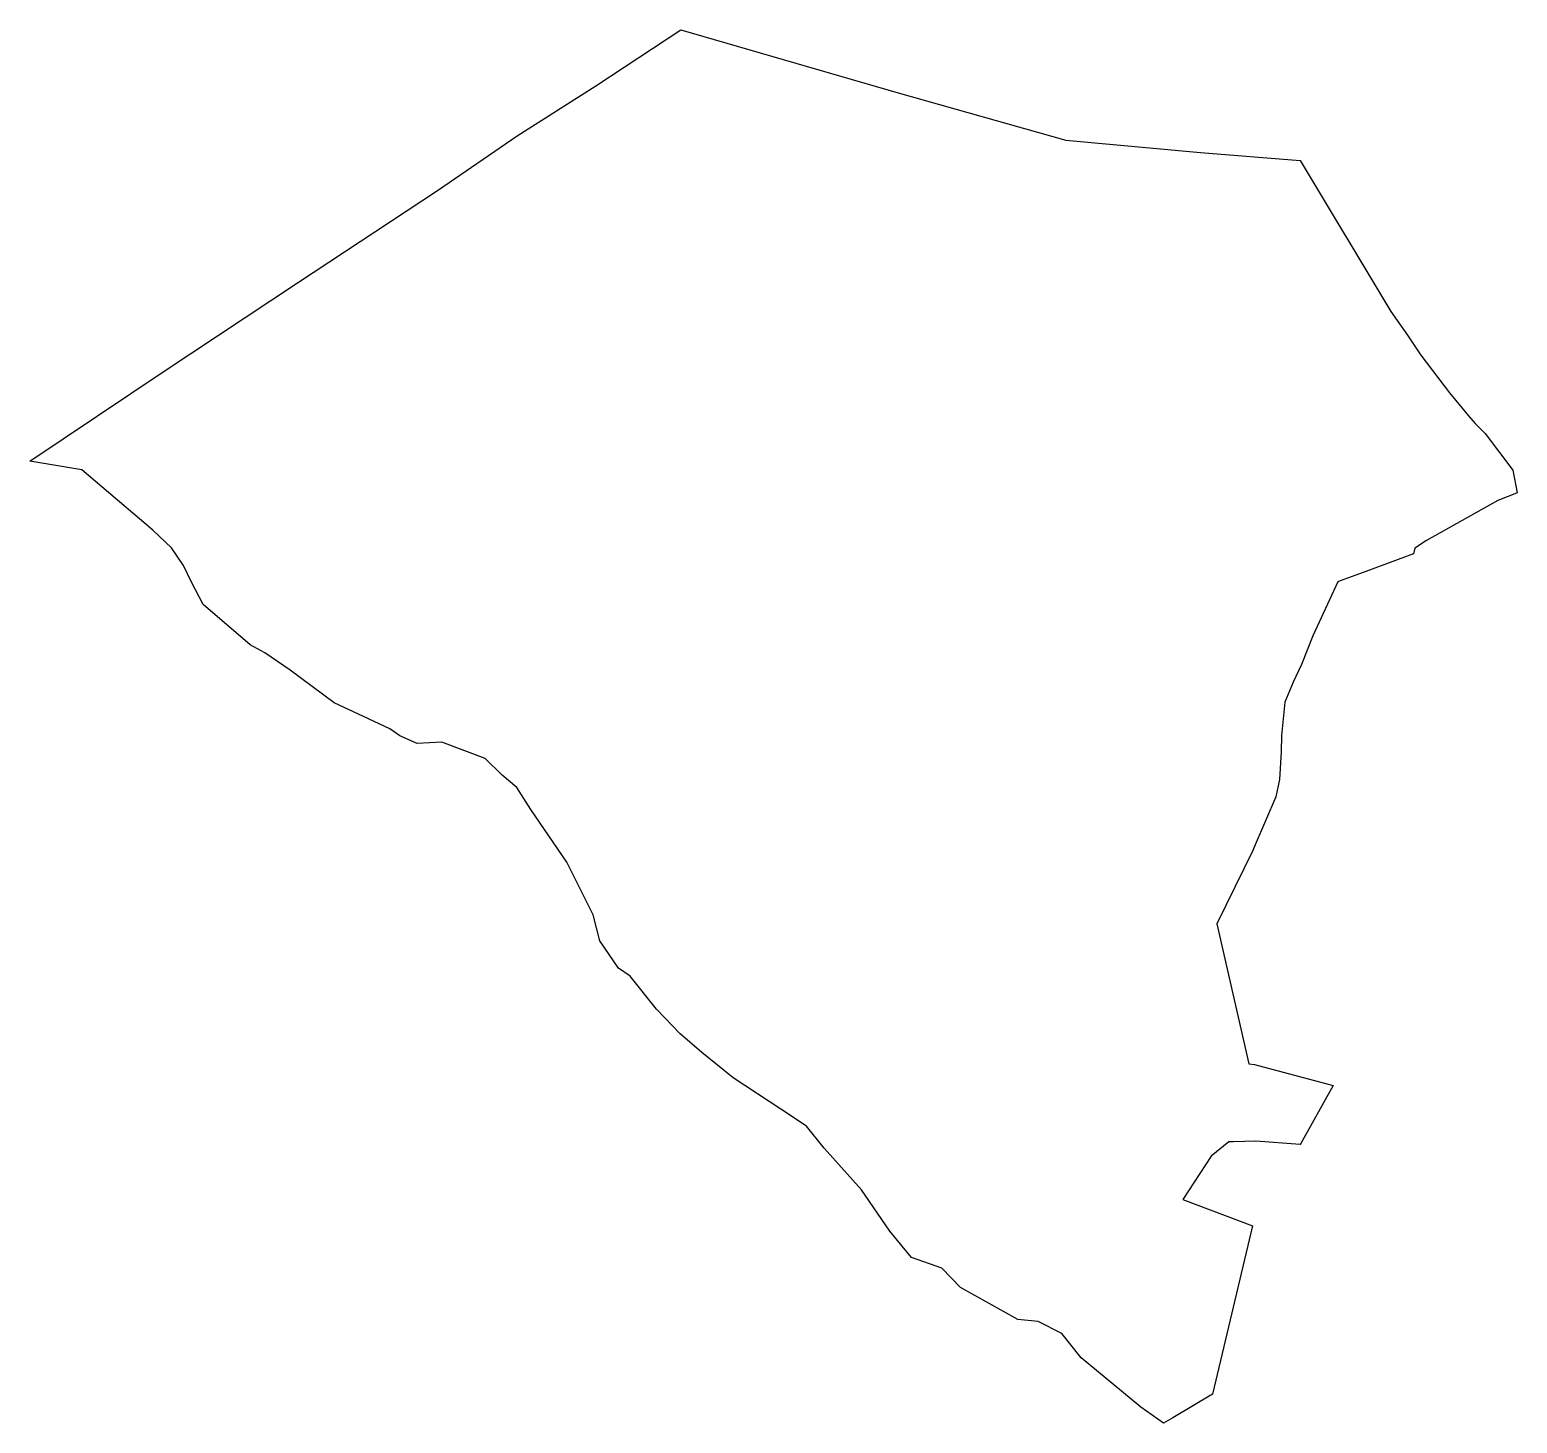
# Model space of a CAD drawing. Header units: millimetres. Extents: x 349336 to 350636, y 5937552 to 5938770.
import ezdxf

# ---------------------------------------------------------------- set-up
doc = ezdxf.new("R2010")
doc.units = ezdxf.units.MM
doc.layers.add('Flur', color=7, linetype='Continuous')

msp = doc.modelspace()

# ---------------------------------------------------------------- linework, layer by layer
at = {"layer": 'Flur'}
msp.add_lwpolyline([(350306.914, 5937566.076), (350305.045, 5937567.414), (350254.758, 5937609.253), (350237.89, 5937630.388), (350217.274, 5937640.791), (350199.491, 5937642.793), (350149.262, 5937670.635), (350133.12, 5937687.506), (350106.501, 5937696.933), (350087.739, 5937719.82), (350062.774, 5937755.843), (350030.287, 5937792.333), (350014.818, 5937811.478), (349992.474, 5937826.434), (349950.638, 5937853.83), (349923.449, 5937875.905), (349904.46, 5937892.174), (349883.8, 5937913.876), (349860.904, 5937942.575), (349850.465, 5937949.636), (349834.187, 5937973.44), (349828.498, 5937996.268), (349805.593, 5938042.16), (349774.096, 5938088.352), (349761.756, 5938107.342), (349749.043, 5938118.133), (349734.126, 5938132.783), (349696.418, 5938147.052), (349674.602, 5938146.048), (349659.657, 5938152.64), (349650.938, 5938158.651), (349628.015, 5938169.459), (349602.186, 5938181.567), (349563.675, 5938209.922), (349541.746, 5938225.113), (349528.757, 5938232.084), (349487.883, 5938267.289), (349477.236, 5938287.337), (349470.682, 5938301.521), (349460.237, 5938316.91), (349443.975, 5938332.225), (349381.705, 5938384.968), (349336.355, 5938392.741), (349453.636, 5938471.186), (349570.247, 5938548.369), (349692.576, 5938629.06), (349762.202, 5938676.725), (349830.773, 5938720.501), (349905.027, 5938769.546), (350094.804, 5938714.554), (350241.408, 5938673.149), (350359.044, 5938662.162), (350446.144, 5938655.232), (350525.28, 5938523.496), (350539.762, 5938502.609), (350551.28, 5938485.15), (350576.329, 5938452.372), (350593.051, 5938432.267), (350598.749, 5938425.414), (350607.672, 5938416.851), (350631.857, 5938384.739), (350635.618, 5938364.93), (350634.976, 5938364.666), (350618.792, 5938358.336), (350556.284, 5938323.362), (350546.114, 5938316.497), (350545.014, 5938311.649), (350531.532, 5938306.701), (350501.059, 5938295.226), (350480.863, 5938288.185), (350479.04, 5938287.25), (350457.129, 5938239.984), (350447.11, 5938215.086), (350440.033, 5938199.513), (350432.492, 5938181.922), (350429.836, 5938152.794), (350429.375, 5938138.753), (350427.863, 5938114.473), (350424.828, 5938099.294), (350406.795, 5938057.395), (350404.649, 5938052.502), (350373.246, 5937988.339), (350401.273, 5937865.892), (350406.07, 5937865.363), (350474.964, 5937847.032), (350446.655, 5937796.481), (350446.15, 5937795.62), (350407.387, 5937798.498), (350387.44, 5937797.839), (350383.82, 5937797.819), (350368.299, 5937785.219), (350343.471, 5937747.608), (350404.391, 5937724.457), (350369.391, 5937577.309), (350334.726, 5937556.762), (350326.58, 5937551.999), (350306.914, 5937566.076)], close=True, dxfattribs=at)

doc.saveas('drawing.dxf')
